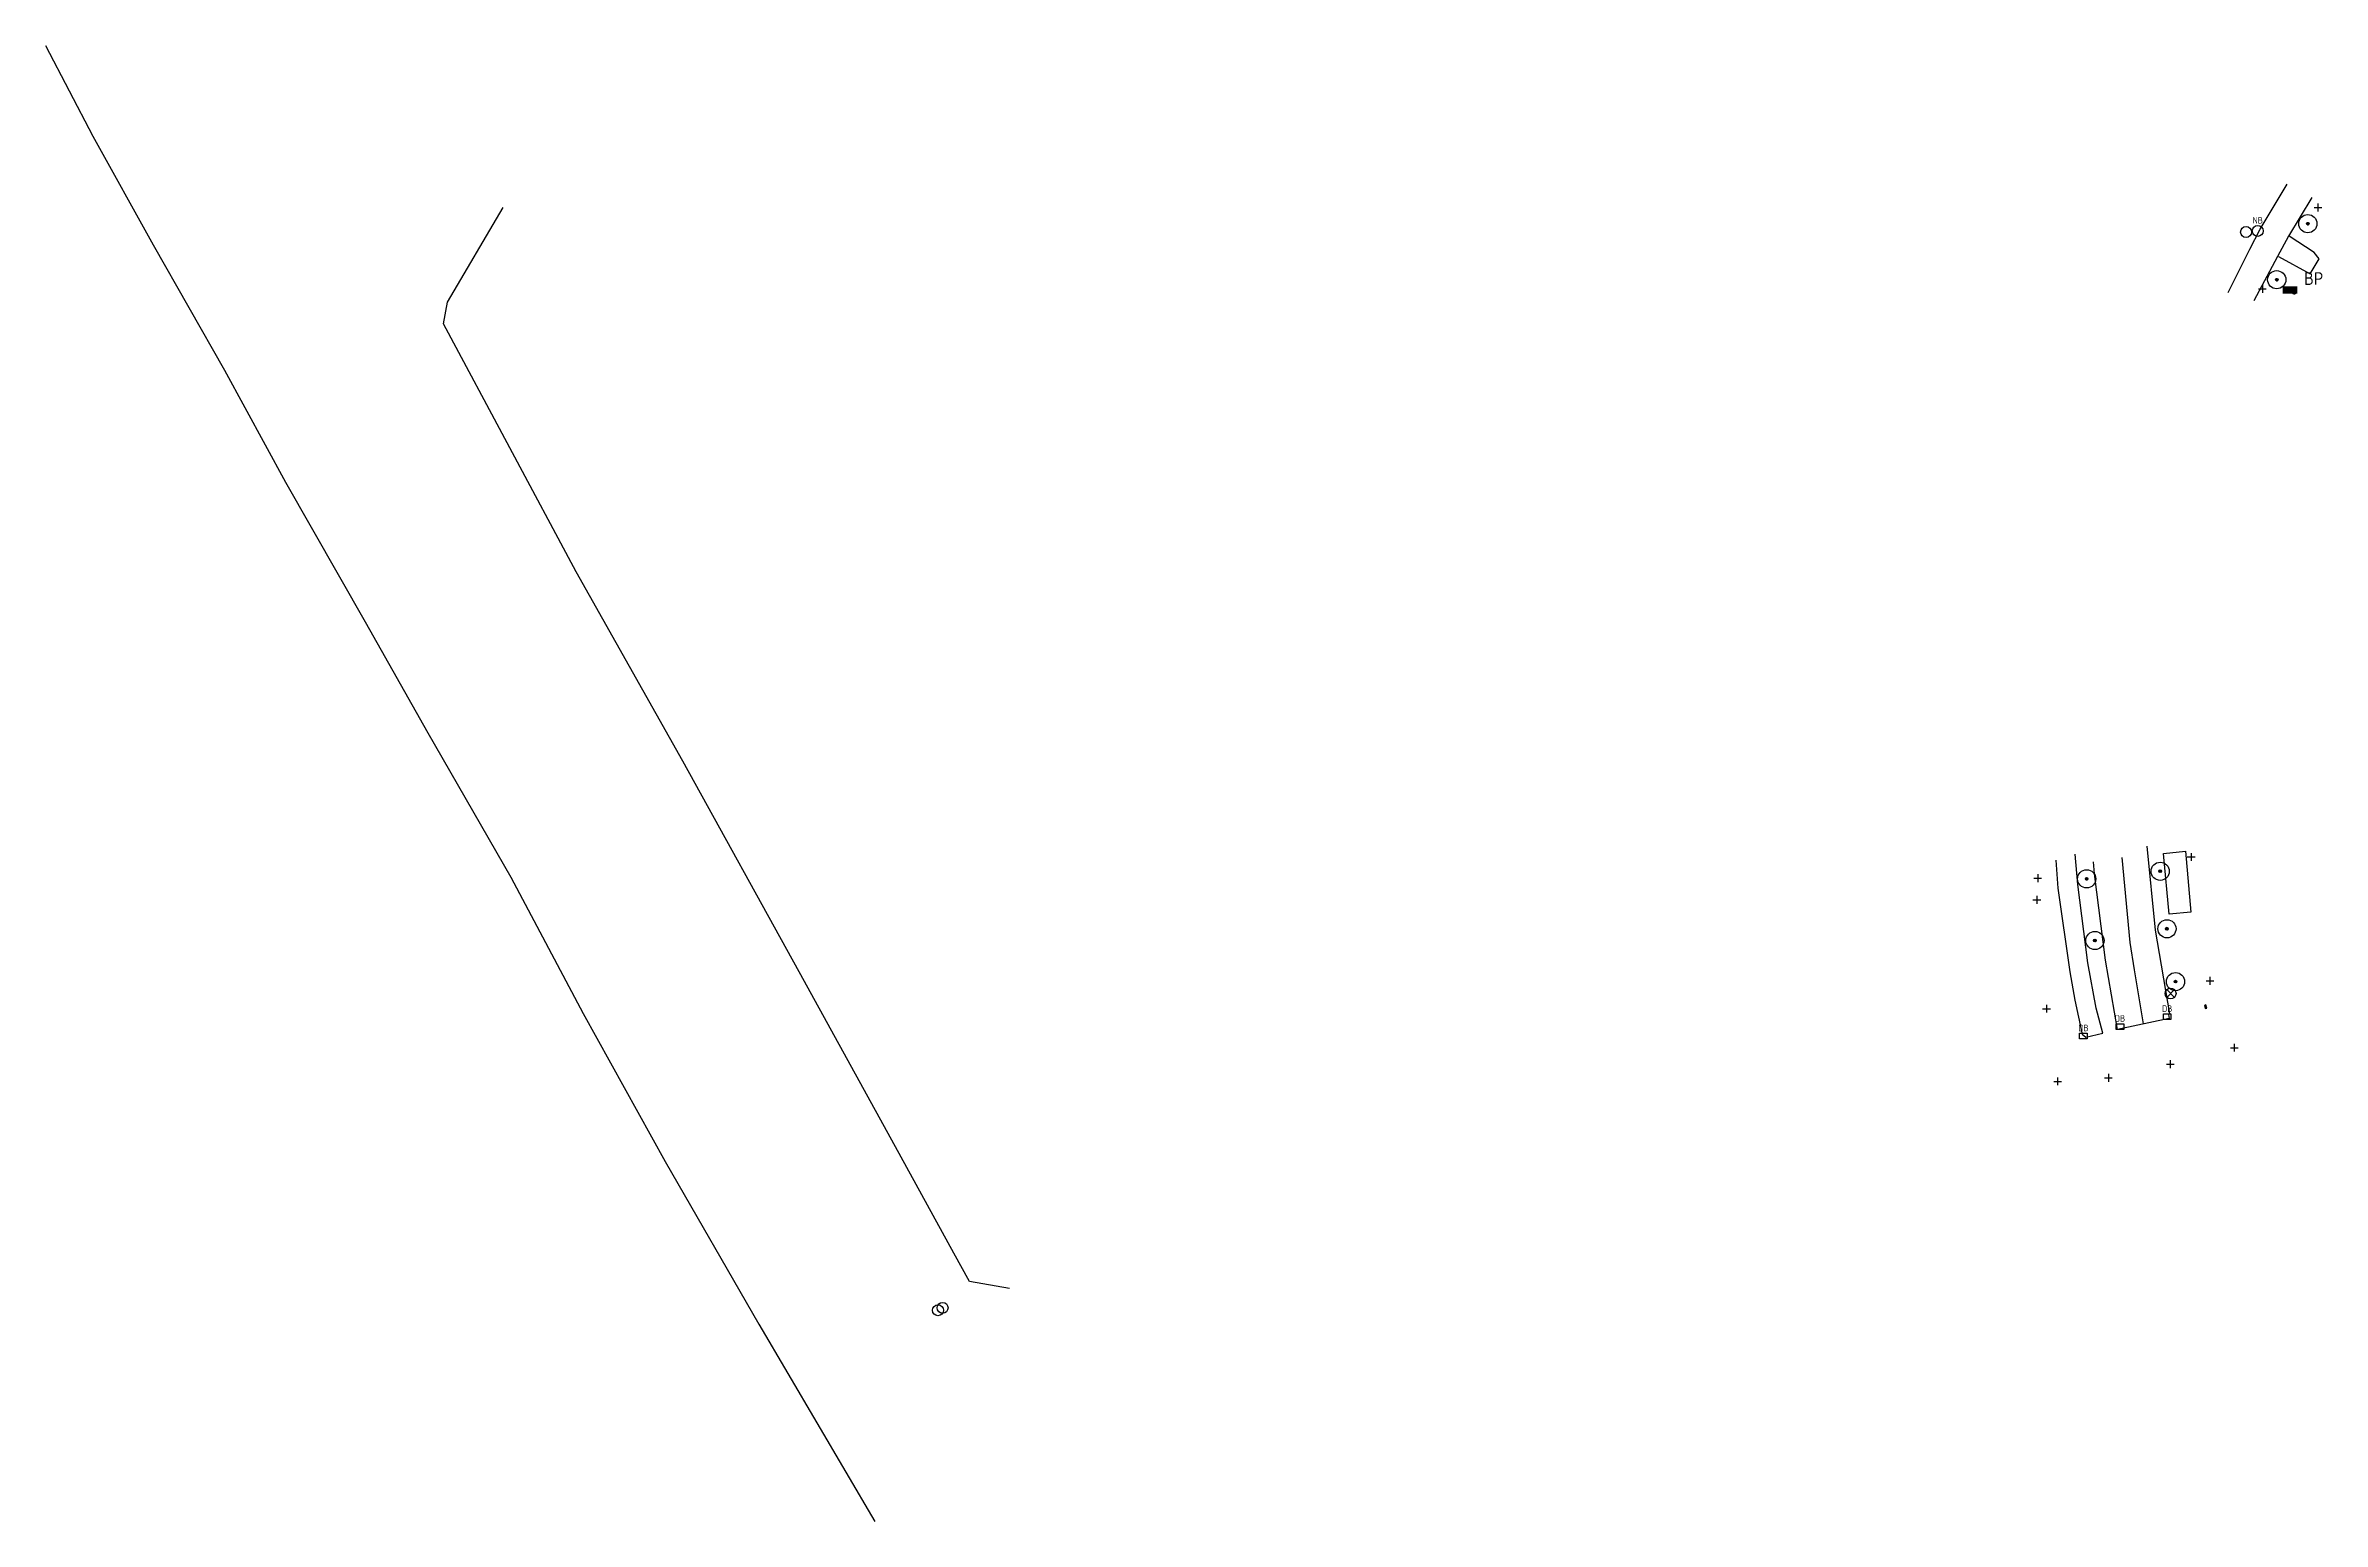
# Model space of a CAD drawing. Header units: metres. Extents: x 119223 to 119845, y 6148385 to 6148707.
# Drawn here: x 119223.3 to 119536, y 6148384.9 to 6148587.8 of the extents above; entities that cross this region are included whole.
import ezdxf
from ezdxf.enums import TextEntityAlignment as Align

# ---------------------------------------------------------------- set-up
doc = ezdxf.new("R2010")
doc.units = ezdxf.units.M
for name, color, linetype in [('ANL_ASF', 7, 'Continuous'), ('ANL_GRK', 7, 'Continuous'), ('ASF', 7, 'Continuous'), ('BYGG_HHL', 7, 'Continuous'), ('EL_BEL', 1, 'Continuous'), ('EL_BEL_500', 1, 'Continuous'), ('EL_BEL_NR_500', 1, 'Continuous'), ('EL_ELE', 7, 'Continuous'), ('TERR_AHZ', 1, 'Continuous'), ('TERR_AHZ_500', 1, 'Continuous'), ('TERR_DIB', 7, 'Continuous'), ('VA_B40', 1, 'Continuous'), ('VA_B40_500', 1, 'Continuous'), ('VA_DB', 1, 'Continuous'), ('VA_DB_500', 1, 'Continuous'), ('VA_DB_500T', 1, 'Continuous'), ('VA_DSB', 1, 'Continuous'), ('VA_DSB_500', 1, 'Continuous'), ('VA_DSB_500T', 1, 'Continuous'), ('VA_NB', 1, 'Continuous'), ('VA_NB_500', 1, 'Continuous'), ('VA_NB_500T', 1, 'Continuous'), ('VA_VBP', 1, 'Continuous'), ('VA_VBP_500', 1, 'Continuous'), ('VAG_GBA', 7, 'Continuous'), ('VAG_VKA', 7, 'Continuous'), ('VAG_VM', 7, 'Continuous'), ('VEG_LTA', 1, 'Continuous'), ('VEG_LTA_500', 1, 'Continuous'), ('VEG_LTA_500T', 1, 'Continuous')]:
    doc.layers.add(name, color=color, linetype=linetype)
doc.styles.add('iso', font='iso.shx')

# ---------------------------------------------------------------- blocks, each defined once
blk = doc.blocks.new('VEG_LTA')
at = {"layer": 'VEG_LTA_500'}
for points in [[(-0.02, 0.18), (-0.18, 0.02)], [(-0.17, -0.06), (0.06, 0.17)], [(0.12, 0.14), (-0.14, -0.12)], [(-0.09, -0.16), (0.16, 0.09)], [(0.18, 0.02), (-0.02, -0.18)], [(0.09, -0.15), (0.15, -0.09)]]:
    blk.add_lwpolyline(points, dxfattribs=at)
for radius in [1.25, 0.18]:
    blk.add_circle((0, 0), radius, dxfattribs=at)
at = {"layer": 'VEG_LTA_500T', "style": 'iso'}
blk.add_attdef('ARTBET/STAMDIAMETER', text='', height=1.25, dxfattribs=at).set_placement((-0.95, 1.05), align=Align.BOTTOM_LEFT)
blk = doc.blocks.new('VA_VBP')
at = {"layer": 'VA_VBP_500'}
blk.add_solid([(-1, 0.5), (-1, -0.5), (1, 0.5), (1, -0.5)], dxfattribs=at)
blk = doc.blocks.new('VA_DSB')
at = {"layer": 'VA_DSB_500', "const_width": 0.375}
blk.add_lwpolyline([(-0.19, 0, 1), (0.19, 0, 1)], format="xyb", close=True, dxfattribs=at)
at = {"layer": 'VA_DSB_500T', "style": 'iso'}
blk.add_text('BP', height=1.75, dxfattribs=at).set_placement((1.35, 0.95))
blk = doc.blocks.new('VA_NB')
at = {"layer": 'VA_NB_500'}
blk.add_circle((0, 0), 0.75, dxfattribs=at)
at = {"layer": 'VA_NB_500T', "style": 'iso'}
blk.add_text('NB', height=0.9, dxfattribs=at).set_placement((0, 0.75), align=Align.BOTTOM_CENTER)
blk = doc.blocks.new('VA_B40')
at = {"layer": 'VA_B40_500'}
blk.add_circle((0, 0), 0.75, dxfattribs=at)
blk = doc.blocks.new('TERR_AHZ')
at = {"layer": 'TERR_AHZ_500'}
for points in [[(-0.535, 0), (0.535, 0)], [(0, 0.535), (0, -0.535)]]:
    blk.add_lwpolyline(points, dxfattribs=at)
blk = doc.blocks.new('VA_DB')
at = {"layer": 'VA_DB_500', "flags": 128}
blk.add_lwpolyline([(-0.525, 0.39375), (0.525, 0.39375), (0.525, -0.39375), (-0.525, -0.39375)], close=True, dxfattribs=at)
at = {"layer": 'VA_DB_500T', "style": 'iso'}
blk.add_text('DB', height=0.9, dxfattribs=at).set_placement((0, 0.39375), align=Align.BOTTOM_CENTER)
blk = doc.blocks.new('EL_BEL')
at = {"layer": 'EL_BEL_500'}
for p, q in [((-0.53, 0.53), (0.53, -0.53)), ((0.53, 0.53), (-0.53, -0.53))]:
    blk.add_line(p, q, dxfattribs=at)
blk.add_circle((0, 0), 0.75, dxfattribs=at)
at = {"layer": 'EL_BEL_NR_500', "style": 'iso'}
blk.add_attdef('G', (0.89, 0.04), '', height=1.25, dxfattribs=at)

msp = doc.modelspace()

# ---------------------------------------------------------------- linework, layer by layer
at = {"layer": 'ANL_ASF', "color": 2}
msp.add_polyline3d([(119529.9395, 6148558.7818, 11.8243), (119534.2684, 6148556.4053, 11.8964), (119535.4952, 6148558.4264, 11.895), (119534.8033, 6148559.318, 11.8945), (119531.3761, 6148561.5446, 11.7992)], dxfattribs=at)
at = {"layer": 'ANL_GRK', "color": 2}
msp.add_polyline3d([(119355.636, 6148416.938, 12.015), (119350.139, 6148417.9, 11.969), (119348.003, 6148421.827, 11.776), (119340.012, 6148436.447, 11.82), (119326.758, 6148460.465, 11.606), (119310.79, 6148489.42, 11.453), (119296.149, 6148515.44, 11.435), (119277.906, 6148549.53, 11.43), (119278.484, 6148552.47, 11.374), (119286.113, 6148565.511, 11.394)], dxfattribs=at)
at = {"layer": 'ASF', "color": 2}
msp.add_polyline3d([(119514.8164, 6148454.6026, 11.207), (119514.9121, 6148454.0541, 11.1683), (119507.8376, 6148452.5374, 11.1941)], dxfattribs=at)
at = {"layer": 'BYGG_HHL', "color": 2}
msp.add_polyline3d([(119514.9204, 6148468.3827, 11.3845), (119514.1535, 6148476.7487, 11.4062), (119517.14, 6148477.0334, 11.2989), (119517.9079, 6148468.6566, 11.3845), (119514.9204, 6148468.3827, 11.3845)], dxfattribs=at)
at = {"layer": 'EL_ELE', "color": 2}
msp.add_polyline3d([(119519.8513, 6148455.4144, 11.3164), (119520.0787, 6148455.4571, 11.3165), (119519.9696, 6148455.9252, 11.3212), (119519.7602, 6148455.8619, 11.3299), (119519.8513, 6148455.4144, 11.3164)], dxfattribs=at)
at = {"layer": 'TERR_DIB', "color": 2}
msp.add_polyline3d([(119223.262, 6148587.757, 9.41), (119229.761, 6148575.302, 9.531), (119238.053, 6148560.346, 9.55), (119247.85, 6148543.167, 9.432), (119256.229, 6148527.737, 9.457), (119267.152, 6148508.582, 9.446), (119275.761, 6148493.319, 9.367), (119287.184, 6148473.483, 9.337), (119297.086, 6148454.765, 9.471), (119308.374, 6148434.429, 9.53), (119321.228, 6148412.039, 9.575), (119337.147, 6148384.943, 9.414)], dxfattribs=at)
at = {"layer": 'VAG_GBA', "color": 2}
msp.add_polyline3d([(119499.3252, 6148475.8178, 11.2336), (119499.6409, 6148471.9461, 11.2138), (119501.2537, 6148460.4493, 11.1382), (119501.9708, 6148456.5913, 11.1057), (119502.9483, 6148451.8906, 11.0591), (119503.445, 6148451.4912, 11.0401), (119505.7901, 6148452.0416, 11.0631), (119504.8796, 6148455.4742, 11.1404), (119503.74, 6148461.7306, 11.2129), (119502.3828, 6148472.4504, 11.2812), (119501.9883, 6148476.6192, 11.3076)], dxfattribs=at)
at = {"layer": 'VAG_VKA', "color": 2}
for points in [[(119534.5133, 6148566.8902, 11.7436), (119531.3218, 6148561.5499, 11.8031), (119529.7994, 6148558.7662, 11.8139), (119526.5516, 6148552.6721, 11.7879)], [(119511.8384, 6148477.7352, 11.3772), (119512.9963, 6148466.1842, 11.3175), (119514.9613, 6148454.7205, 11.2128), (119514.8164, 6148454.6026, 11.207)], [(119507.8376, 6148452.5374, 11.1941), (119506.1823, 6148462.0809, 11.2698), (119504.6445, 6148473.9197, 11.3189), (119504.5098, 6148475.5744, 11.3343)]]:
    msp.add_polyline3d(points, dxfattribs=at)
at = {"layer": 'VAG_VM', "color": 2}
for points in [[(119523.0178, 6148553.82, 11.8593), (119525.9683, 6148559.7557, 11.8727), (119527.417, 6148562.5182, 11.8713), (119531.1179, 6148568.7006, 11.8397)], [(119508.4146, 6148476.2005, 11.4511), (119509.5054, 6148464.4958, 11.3713), (119510.0874, 6148460.7406, 11.3499), (119511.3352, 6148453.3363, 11.3199)]]:
    msp.add_polyline3d(points, dxfattribs=at)

# ---------------------------------------------------------------- block references
at = {"layer": 'EL_BEL', "color": 2}
msp.add_blockref('EL_BEL', (119515.1002, 6148457.4916, 0.12), dxfattribs=at)
at = {"layer": 'TERR_AHZ', "color": 2}
for p in [(119535.346, 6148565.502, 11.781), (119527.717, 6148554.32, 11.785), (119517.9367, 6148476.2509, 11.5482), (119496.8544, 6148473.3351, 11.2969), (119496.7334, 6148470.3725, 11.381), (119520.5191, 6148459.239, 11.3386), (119498.0566, 6148455.4013, 11.3345), (119523.8515, 6148450.0362, 11.3642), (119506.562, 6148445.9112, 11.3083), (119515.0596, 6148447.7793, 11.3103), (119499.5971, 6148445.4241, 11.4562)]:
    msp.add_blockref('TERR_AHZ', p, dxfattribs=at)
at = {"layer": 'VA_B40', "color": 2}
for p in [(119525.4719, 6148562.1302, 11.8486), (119346.462, 6148414.304, 11.89), (119345.828, 6148413.969, 11.882)]:
    msp.add_blockref('VA_B40', p, dxfattribs=at)
at = {"layer": 'VA_DB', "color": 2}
for p in [(119514.6375, 6148454.2979, 11.2124), (119503.1351, 6148451.6502, 11.069), (119508.155, 6148452.9507, 11.2233)]:
    msp.add_blockref('VA_DB', p, dxfattribs=at)
at = {"layer": 'VA_DSB', "color": 2}
msp.add_blockref('VA_DSB', (119532.0897, 6148553.9092, 11.9471), dxfattribs=at)
at = {"layer": 'VA_NB', "color": 2}
msp.add_blockref('VA_NB', (119527.0801, 6148562.2746, 11.8602), dxfattribs=at)
at = {"layer": 'VA_VBP', "color": 2}
msp.add_blockref('VA_VBP', (119531.4934, 6148554.1558, 11.9502), dxfattribs=at)
at = {"layer": 'VEG_LTA', "color": 2}
for p in [(119533.9511, 6148563.2721), (119529.6873, 6148555.5741), (119503.5811, 6148473.2461), (119513.6787, 6148474.2925), (119504.7133, 6148464.7721), (119514.603, 6148466.386), (119515.7865, 6148459.1284)]:
    msp.add_blockref('VEG_LTA', p, dxfattribs=at)

doc.saveas('drawing.dxf')
